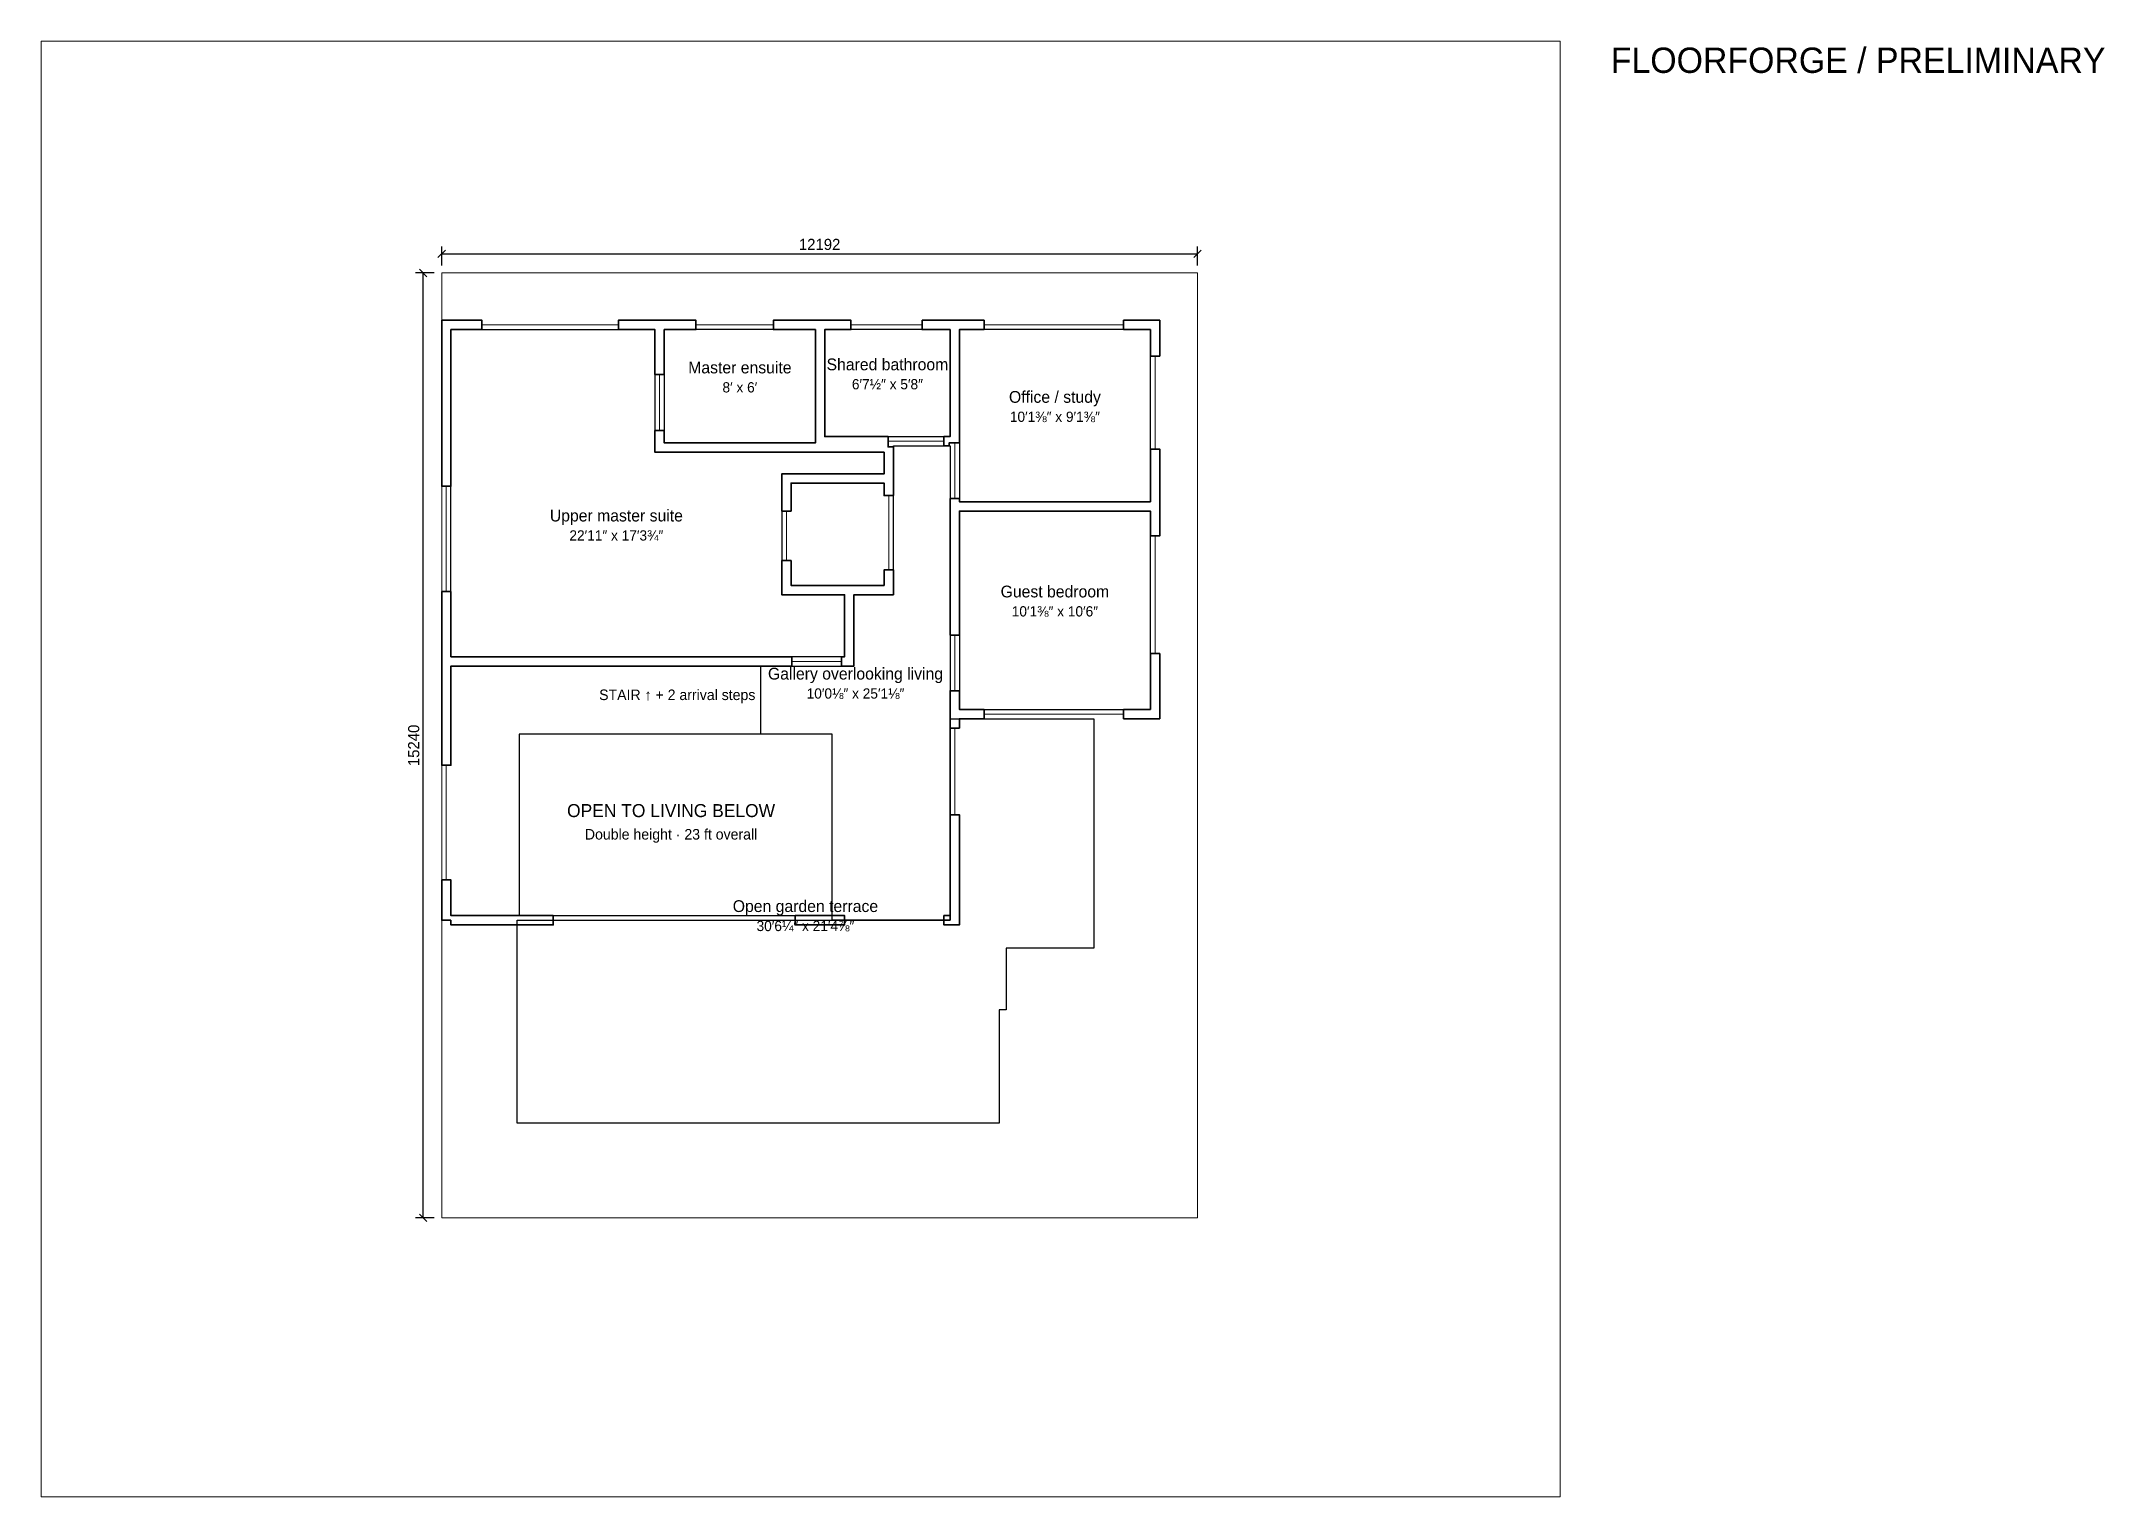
# Paper-space layout 'FLOOR-1' of a CAD drawing. Header units: millimetres. Extents: x 20 to 346, y 30 to 260.
# The model-space entities are those that its viewports show. They can reach past a viewport. Long polylines and large blocks are cut down to what shows.
import ezdxf
from ezdxf.enums import TextEntityAlignment as Align

# ---------------------------------------------------------------- set-up
doc = ezdxf.new("R2010")
doc.units = ezdxf.units.MM
for name, color, linetype, lineweight in [('A-ANNO', 7, 'Continuous', 18), ('A-DIMS', 7, 'Continuous', 13), ('A-DOOR', 3, 'Continuous', 18), ('A-SITE', 8, 'Continuous', 18), ('A-WALL', 7, 'Continuous', 35)]:
    doc.layers.add(name, color=color, linetype=linetype, lineweight=lineweight)
doc.dimstyles.new('FF-ARCH', dxfattribs={"dimtxt": 180, "dimasz": 90, "dimexe": 120, "dimexo": 120, "dimgap": 60, "dimtad": 1, "dimdec": 0, "dimtsz": 60, "dimcen": 2.5, "dimazin": 3, "dimtfac": 1, "dimtmove": 0, "dimatfit": 3})

msp = doc.modelspace()

# ---------------------------------------------------------------- linework, layer by layer
at = {"layer": 'A-AREA'}
for points in [[(30082.4, 9050), (29068, 9050), (23732.4, 9050), (23732.4, 12349.2), (23732.4, 14328), (27023.2, 14328), (27023.2, 12349.2), (29068, 12349.2), (30718, 12349.2), (30718, 12000), (29068, 12000), (29068, 10050), (30082.4, 10050)], [(29611.6, 12499.2), (29611.6, 14328), (27173.2, 14328), (27173.2, 12499.2)], [(31782.4, 12600), (31782.4, 14328), (29761.6, 14328), (29761.6, 12600)], [(35014.8, 11550), (35014.8, 14328), (31932.4, 14328), (31932.4, 11550)], [(28732.4, 7800), (28732.4, 8900), (29068, 8900), (30232.4, 8900), (30232.4, 10050), (30868, 10050), (30868, 11850), (30868, 12000), (30868, 12450), (31782.4, 12450), (31782.4, 11550), (31782.4, 11400), (31782.4, 8900), (31782.4, 8050), (31782.4, 7800), (31782.4, 4800), (29882.4, 4800), (29882.4, 7800)], [(35014.8, 8200), (35014.8, 11400), (31932.4, 11400), (31932.4, 8200)], [(24799.2, 1524), (24799.2, 1674), (24799.2, 3352.8), (24799.2, 3502.8), (24799.2, 3900), (24799.2, 4350), (24799.2, 4500), (24799.2, 4650), (24799.2, 4800), (24951.6, 4800), (29882.4, 4800), (31782.4, 4800), (31782.4, 7800), (31782.4, 8050), (34100.4, 8050), (34100.4, 8000), (34100.4, 6402.4), (34100.4, 6050), (34100.4, 4650), (34100.4, 4500), (34100.4, 4350), (32690, 4350), (32690, 3900), (32690, 3502.8), (32690, 3352.8), (32576.4, 3352.8), (32576.4, 1524), (29034.8, 1524), (27882.4, 1524), (26282.4, 1524)]]:
    msp.add_lwpolyline(points, close=True, dxfattribs=at)
at = {"layer": 'A-DOOR'}
for p, q in [((24232.4, 14403), (26432.4, 14403)), ((27682.4, 14403), (28932.4, 14403)), ((30182.4, 14403), (31332.4, 14403)), ((32332.4, 14403), (34582.4, 14403)), ((35089.8, 12400), (35089.8, 13900)), ((27098.2, 12700), (27098.2, 13600)), ((30782.4, 12525), (31682.4, 12525)), ((31857.4, 11600), (31857.4, 12500)), ((23657.4, 10100), (23657.4, 11800)), ((30793, 10450), (30793, 11650)), ((29143, 10600), (29143, 11400)), ((35089.8, 9100), (35089.8, 11000)), ((31857.4, 8500), (31857.4, 9400)), ((29232.4, 8975), (30032.4, 8975)), ((32332.4, 8125), (34582.4, 8125)), ((31857.4, 6500), (31857.4, 7900)), ((23657.4, 5450), (23657.4, 7300)), ((25382.4, 4800), (29282.4, 4800)), ((30082.4, 4800), (31682.4, 4800))]:
    msp.add_line(p, q, dxfattribs=at)
at = {"layer": 'A-SITE'}
msp.add_lwpolyline([(23582.4, 0), (35774.4, 0), (35774.4, 15240), (23582.4, 15240)], close=True, dxfattribs=at)
at = {"layer": 'A-VOID'}
msp.add_lwpolyline([(29882.4, 4875), (29882.4, 7800), (24832.4, 7800), (24832.4, 4875)], close=True, dxfattribs=at)
at = {"layer": 'A-WALL'}
for points in [[(23582.4, 14478), (24232.4, 14478), (24232.4, 14328), (23732.4, 14328), (23732.4, 12349.2), (23732.4, 11800), (23582.4, 11800)], [(26432.4, 14328), (26432.4, 14478), (27023.2, 14478), (27173.2, 14478), (27682.4, 14478), (27682.4, 14328), (27173.2, 14328), (27173.2, 13600), (27023.2, 13600), (27023.2, 14328)], [(30868, 12000), (30868, 11850), (30868, 11650), (30718, 11650), (30718, 11850), (29218, 11850), (29218, 11400), (29068, 11400), (29068, 12000), (30718, 12000), (30718, 12349.2), (29761.6, 12349.2), (29068, 12349.2), (27023.2, 12349.2), (27023.2, 12700), (27173.2, 12700), (27173.2, 12499.2), (29611.6, 12499.2), (29611.6, 14328), (28932.4, 14328), (28932.4, 14478), (29611.6, 14478), (29761.6, 14478), (30182.4, 14478), (30182.4, 14328), (29761.6, 14328), (29761.6, 12600), (30782.4, 12600), (30782.4, 12435), (30868, 12435)], [(31332.4, 14478), (31782.4, 14478), (31932.4, 14478), (32332.4, 14478), (32332.4, 14328), (31932.4, 14328), (31932.4, 12500), (31767.4, 12500), (31767.4, 12450), (31682.4, 12450), (31682.4, 12600), (31782.4, 12600), (31782.4, 14328), (31332.4, 14328)], [(34582.4, 14478), (35164.8, 14478), (35164.8, 13900), (35014.8, 13900), (35014.8, 14328), (34582.4, 14328)], [(31932.4, 11600), (31932.4, 11550), (35014.8, 11550), (35014.8, 12400), (35164.8, 12400), (35164.8, 11550), (35164.8, 11400), (35164.8, 11000), (35014.8, 11000), (35014.8, 11400), (31932.4, 11400), (31932.4, 9400), (31782.4, 9400), (31782.4, 11400), (31782.4, 11550), (31782.4, 11600)], [(30718, 10200), (30718, 10450), (30868, 10450), (30868, 10050), (30232.4, 10050), (30232.4, 8900), (30032.4, 8900), (30032.4, 9050), (30082.4, 9050), (30082.4, 10050), (29068, 10050), (29068, 10600), (29218, 10600), (29218, 10200), (30232.4, 10200)], [(23582.4, 8900), (23582.4, 10100), (23732.4, 10100), (23732.4, 9050), (29068, 9050), (29232.4, 9050), (29232.4, 8900), (23732.4, 8900), (23732.4, 7300), (23582.4, 7300)], [(35014.8, 9100), (35164.8, 9100), (35164.8, 8050), (34582.4, 8050), (34582.4, 8200), (35014.8, 8200)], [(31932.4, 8500), (31932.4, 8200), (32332.4, 8200), (32332.4, 8050), (31932.4, 8050), (31932.4, 7900), (31782.4, 7900), (31782.4, 8050), (31782.4, 8125), (31782.4, 8500)], [(31932.4, 4875), (31932.4, 4800), (31932.4, 4725), (31682.4, 4725), (31682.4, 4875), (31782.4, 4875), (31782.4, 6500), (31932.4, 6500)], [(23732.4, 4800), (23582.4, 4800), (23582.4, 5450), (23732.4, 5450), (23732.4, 4875), (25382.4, 4875), (25382.4, 4725), (23732.4, 4725)], [(29882.4, 4725), (29832.4, 4725), (29282.4, 4725), (29282.4, 4875), (29832.4, 4875), (29882.4, 4875), (30082.4, 4875), (30082.4, 4725)]]:
    msp.add_lwpolyline(points, close=True, dxfattribs=at)

# ---------------------------------------------------------------- texts
at = {"layer": 'A-ANNO'}
for s, height, p in [('Master ensuite', 190, (28392.4, 13563.6)), ('Shared bathroom', 190, (30772, 13614)), ('8′ x 6′', 165, (28392.4, 13263.6)), ('6′7½″ x 5′8″', 165, (30772, 13314)), ('Office / study', 190, (33473.6, 13089)), ('10′1⅜″ x 9′1⅜″', 165, (33473.6, 12789)), ('Upper master suite', 190, (26400.2, 11175)), ('22′11″ x 17′3¾″', 165, (26400.2, 10875)), ('Guest bedroom', 190, (33473.6, 9950)), ('10′1⅜″ x 10′6″', 165, (33473.6, 9650)), ('Gallery overlooking living', 190, (30257.4, 8625)), ('STAIR ↑ + 2 arrival steps', 170, (27382.4, 8300)), ('10′0⅛″ x 25′1⅛″', 165, (30257.4, 8325)), ('OPEN TO LIVING BELOW', 210, (27282.4, 6400)), ('Double height · 23 ft overall', 170, (27282.4, 6050)), ('Open garden terrace', 190, (29449.8, 4875)), ('30′6¼″ x 21′4⅞″', 165, (29449.8, 4575))]:
    msp.add_text(s, height=height, dxfattribs=at).set_placement(p, align=Align.BOTTOM_CENTER)

# ---------------------------------------------------------------- dimensions: what is measured, and where the dimension line sits
at = {"layer": 'A-DIMS'}
msp.add_linear_dim(base=(23582.4, 15550), p1=(23582.4, 15240), p2=(35774.4, 15240), dimstyle='FF-ARCH', dxfattribs=at).render()
msp.add_linear_dim(base=(23282.4, 0), p1=(23582.4, 0), p2=(23582.4, 15240), angle=90, dimstyle='FF-ARCH', dxfattribs=at).render()

psp = doc.layouts.new('FLOOR-1')

# ---------------------------------------------------------------- texts
psp.add_text('FLOORFORGE / PRELIMINARY', height=4).set_placement((268, 255))

# ---------------------------------------------------------------- viewports
at = {"layer": 'VIEWPORTS'}
psp.add_viewport(center=(140, 145), size=(240, 230), view_center_point=(29373.6, 7239), view_height=23478, dxfattribs=at)

doc.saveas('drawing.dxf')
